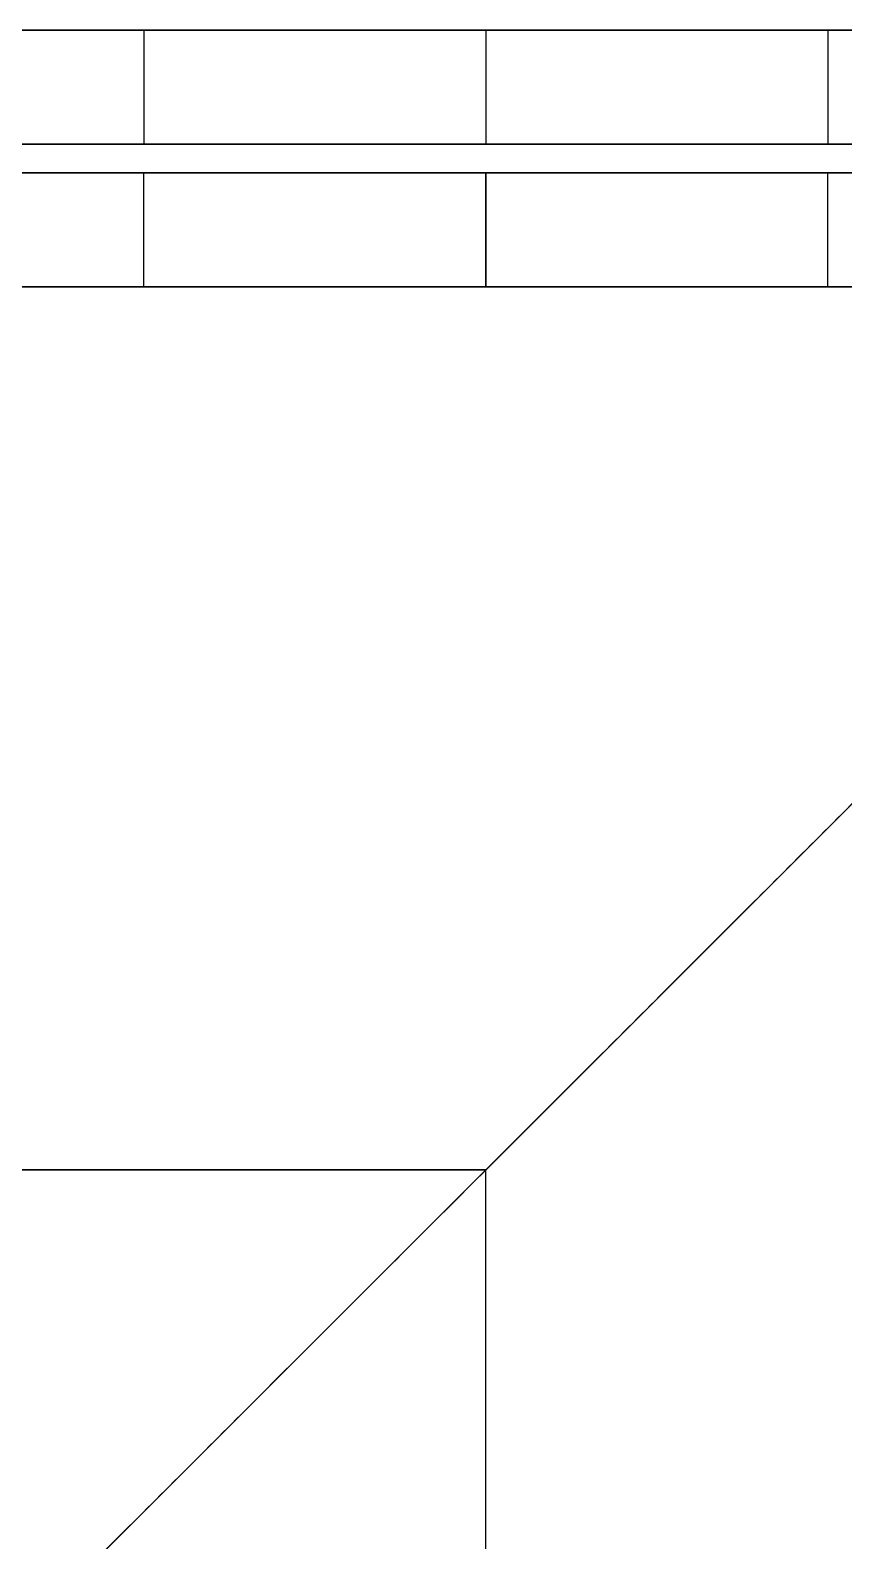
# Model space of a CAD drawing. Header units: millimetres. Extents: x -6529 to 809, y -8611 to 207.
# Drawn here: x -4668.1 to -4653.83, y -3798.4 to -3771.89 of the extents above; entities that cross this region are included whole.
import ezdxf

# ---------------------------------------------------------------- set-up
doc = ezdxf.new("R2010")
doc.units = ezdxf.units.MM
doc.header["$MEASUREMENT"] = 0
for name, color, linetype, true_color in [('gaten', 7, 'Continuous', 0x42ff2c), ('gaten$11mm', 7, 'Continuous', 0xff6a35), ('staal', 5, 'Continuous', 0x0000ff)]:
    doc.layers.add(name, color=color, linetype=linetype, true_color=true_color)

msp = doc.modelspace()

# ---------------------------------------------------------------- linework, layer by layer
at = {"layer": 'gaten', "extrusion": (-2.22045e-16, 1, 0)}
for centre in [(4660.11, 1145.5, -3771.894), (4660.11, 1220.5, -3771.894), (4660.11, 995.5, -3771.894), (4660.11, 1070.5, -3771.894), (4660.11, 845.5, -3771.894), (4660.11, 920.5, -3771.894), (4660.11, 695.5, -3771.894), (4660.11, 770.5, -3771.894)]:
    msp.add_circle(centre, 5, dxfattribs=at)
at = {"layer": 'gaten$11mm', "extrusion": (-2.22045e-16, 1, 0)}
for centre in [(4660.11, 545.5, -3771.894), (4660.11, 620.5, -3771.894), (4660.11, 395.5, -3771.894), (4660.11, 470.5, -3771.894), (4660.11, 245.5, -3771.894), (4660.11, 320.5, -3771.894), (4660.11, 170.5, -3771.894), (4660.11, 95.5, -3771.894)]:
    msp.add_circle(centre, 5.5, dxfattribs=at)
at = {"layer": 'staal'}
for p, q in [((-4640.11, -3771.894, 1276), (-4680.11, -3811.894, 1276)), ((-4640.11, -3771.894), (-4680.11, -3811.894)), ((-4640.11, -3771.894), (-4680.11, -3811.894)), ((-4680.11, -3811.894), (-4640.11, -3771.894, 40)), ((-4666.11, -3771.894, 695.5), (-4666.11, -3773.894, 695.5)), ((-4666.11, -3771.894, 770.5), (-4666.11, -3773.894, 770.5)), ((-4666.11, -3771.894, 920.5), (-4666.11, -3773.894, 920.5)), ((-4666.11, -3771.894, 845.5), (-4666.11, -3773.894, 845.5)), ((-4666.11, -3771.894, 1070.5), (-4666.11, -3773.894, 1070.5)), ((-4666.11, -3771.894, 995.5), (-4666.11, -3773.894, 995.5)), ((-4666.11, -3771.894, 1220.5), (-4666.11, -3773.894, 1220.5)), ((-4666.11, -3771.894, 1145.5), (-4666.11, -3773.894, 1145.5)), ((-4666.11, -3771.894, 545.5), (-4666.11, -3773.894, 545.5)), ((-4666.11, -3771.894, 620.5), (-4666.11, -3773.894, 620.5)), ((-4666.11, -3771.894, 395.5), (-4666.11, -3773.894, 395.5)), ((-4666.11, -3771.894, 470.5), (-4666.11, -3773.894, 470.5)), ((-4666.11, -3771.894, 245.5), (-4666.11, -3773.894, 245.5)), ((-4666.11, -3771.894, 320.5), (-4666.11, -3773.894, 320.5)), ((-4666.11, -3771.894, 170.5), (-4666.11, -3773.894, 170.5)), ((-4666.11, -3771.894, 95.5), (-4666.11, -3773.894, 95.5)), ((-4660.11, -3771.894, 40), (-4660.11, -3773.894, 40)), ((-4660.11, -3771.894, 1276), (-4660.11, -3773.894, 1276)), ((-4660.11, -3771.894, 701.5), (-4660.11, -3773.894, 701.5)), ((-4660.11, -3771.894, 689.5), (-4660.11, -3773.894, 689.5)), ((-4660.11, -3771.894, 776.5), (-4660.11, -3773.894, 776.5)), ((-4660.11, -3771.894, 764.5), (-4660.11, -3773.894, 764.5)), ((-4660.11, -3771.894, 926.5), (-4660.11, -3773.894, 926.5)), ((-4660.11, -3771.894, 914.5), (-4660.11, -3773.894, 914.5)), ((-4660.11, -3771.894, 851.5), (-4660.11, -3773.894, 851.5)), ((-4660.11, -3771.894, 839.5), (-4660.11, -3773.894, 839.5)), ((-4660.11, -3771.894, 1076.5), (-4660.11, -3773.894, 1076.5)), ((-4660.11, -3771.894, 1064.5), (-4660.11, -3773.894, 1064.5)), ((-4660.11, -3771.894, 1001.5), (-4660.11, -3773.894, 1001.5)), ((-4660.11, -3771.894, 989.5), (-4660.11, -3773.894, 989.5)), ((-4660.11, -3771.894, 1226.5), (-4660.11, -3773.894, 1226.5)), ((-4660.11, -3771.894, 1214.5), (-4660.11, -3773.894, 1214.5)), ((-4660.11, -3771.894, 1151.5), (-4660.11, -3773.894, 1151.5)), ((-4660.11, -3771.894, 1139.5), (-4660.11, -3773.894, 1139.5)), ((-4660.11, -3771.894, 551.5), (-4660.11, -3773.894, 551.5)), ((-4660.11, -3771.894, 539.5), (-4660.11, -3773.894, 539.5)), ((-4660.11, -3771.894, 626.5), (-4660.11, -3773.894, 626.5)), ((-4660.11, -3771.894, 614.5), (-4660.11, -3773.894, 614.5)), ((-4660.11, -3771.894, 401.5), (-4660.11, -3773.894, 401.5)), ((-4660.11, -3771.894, 389.5), (-4660.11, -3773.894, 389.5)), ((-4660.11, -3771.894, 476.5), (-4660.11, -3773.894, 476.5)), ((-4660.11, -3771.894, 464.5), (-4660.11, -3773.894, 464.5)), ((-4660.11, -3771.894, 251.5), (-4660.11, -3773.894, 251.5)), ((-4660.11, -3771.894, 239.5), (-4660.11, -3773.894, 239.5)), ((-4660.11, -3771.894, 326.5), (-4660.11, -3773.894, 326.5)), ((-4660.11, -3771.894, 314.5), (-4660.11, -3773.894, 314.5)), ((-4660.11, -3771.894, 176.5), (-4660.11, -3773.894, 176.5)), ((-4660.11, -3771.894, 164.5), (-4660.11, -3773.894, 164.5)), ((-4660.11, -3771.894, 101.5), (-4660.11, -3773.894, 101.5)), ((-4660.11, -3771.894, 89.5), (-4660.11, -3773.894, 89.5)), ((-4654.11, -3771.894, 695.5), (-4654.11, -3773.894, 695.5)), ((-4654.11, -3771.894, 770.5), (-4654.11, -3773.894, 770.5)), ((-4654.11, -3771.894, 920.5), (-4654.11, -3773.894, 920.5)), ((-4654.11, -3771.894, 845.5), (-4654.11, -3773.894, 845.5)), ((-4654.11, -3771.894, 1070.5), (-4654.11, -3773.894, 1070.5)), ((-4654.11, -3771.894, 995.5), (-4654.11, -3773.894, 995.5)), ((-4654.11, -3771.894, 1220.5), (-4654.11, -3773.894, 1220.5)), ((-4654.11, -3771.894, 1145.5), (-4654.11, -3773.894, 1145.5)), ((-4654.11, -3771.894, 545.5), (-4654.11, -3773.894, 545.5)), ((-4654.11, -3771.894, 620.5), (-4654.11, -3773.894, 620.5)), ((-4654.11, -3771.894, 395.5), (-4654.11, -3773.894, 395.5)), ((-4654.11, -3771.894, 470.5), (-4654.11, -3773.894, 470.5)), ((-4654.11, -3771.894, 245.5), (-4654.11, -3773.894, 245.5)), ((-4654.11, -3771.894, 320.5), (-4654.11, -3773.894, 320.5)), ((-4654.11, -3771.894, 170.5), (-4654.11, -3773.894, 170.5)), ((-4654.11, -3771.894, 95.5), (-4654.11, -3773.894, 95.5)), ((-4666.11, -3776.394, 1446.5), (-4666.11, -3774.394, 1446.5)), ((-4666.11, -3776.394, 1371.5), (-4666.11, -3774.394, 1371.5)), ((-4666.11, -3776.394, 1145.5), (-4666.11, -3774.394, 1145.5)), ((-4666.11, -3776.394, 1220.5), (-4666.11, -3774.394, 1220.5)), ((-4666.11, -3776.394, 95.5), (-4666.11, -3774.394, 95.5)), ((-4666.11, -3776.394, 170.5), (-4666.11, -3774.394, 170.5)), ((-4660.11, -3774.394, 1316), (-4660.11, -3776.394, 1316)), ((-4660.11, -3774.394, 1484), (-4660.11, -3776.394, 1484)), ((-4660.11, -3776.394, 1452.5), (-4660.11, -3774.394, 1452.5)), ((-4660.11, -3776.394, 1440.5), (-4660.11, -3774.394, 1440.5)), ((-4660.11, -3776.394, 1377.5), (-4660.11, -3774.394, 1377.5)), ((-4660.11, -3776.394, 1365.5), (-4660.11, -3774.394, 1365.5)), ((-4660.11, -3774.394, 1276), (-4660.11, -3776.394, 1276)), ((-4660.11, -3774.394, 1108), (-4660.11, -3776.394, 1108)), ((-4660.11, -3776.394, 1139.5), (-4660.11, -3774.394, 1139.5)), ((-4660.11, -3776.394, 1151.5), (-4660.11, -3774.394, 1151.5)), ((-4660.11, -3776.394, 1214.5), (-4660.11, -3774.394, 1214.5)), ((-4660.11, -3776.394, 1226.5), (-4660.11, -3774.394, 1226.5)), ((-4660.11, -3774.394, 40), (-4660.11, -3776.394, 40)), ((-4660.11, -3774.394, 208), (-4660.11, -3776.394, 208)), ((-4660.11, -3776.394, 101.5), (-4660.11, -3774.394, 101.5)), ((-4660.11, -3776.394, 89.5), (-4660.11, -3774.394, 89.5)), ((-4660.11, -3776.394, 176.5), (-4660.11, -3774.394, 176.5)), ((-4660.11, -3776.394, 164.5), (-4660.11, -3774.394, 164.5)), ((-4654.11, -3776.394, 1446.5), (-4654.11, -3774.394, 1446.5)), ((-4654.11, -3776.394, 1371.5), (-4654.11, -3774.394, 1371.5)), ((-4654.11, -3776.394, 1145.5), (-4654.11, -3774.394, 1145.5)), ((-4654.11, -3776.394, 1220.5), (-4654.11, -3774.394, 1220.5)), ((-4654.11, -3776.394, 95.5), (-4654.11, -3774.394, 95.5)), ((-4654.11, -3776.394, 170.5), (-4654.11, -3774.394, 170.5))]:
    msp.add_line(p, q, dxfattribs=at)
msp.add_lwpolyline([(-4640.11, -5087.894), (-5956.11, -5087.894), (-5956.11, -3771.894), (-4640.11, -3771.894)], close=True, dxfattribs=at)
for points in [[(-4640.11, -3771.894, 1276), (-5298.11, -3771.894, 1276), (-5956.11, -3771.894, 1276)], [(-4640.11, -3771.894, 1316), (-5298.11, -3771.894, 1316), (-5956.11, -3771.894, 1316)], [(-5956.11, -3771.894), (-5298.11, -3771.894), (-4640.11, -3771.894)], [(-5956.11, -3771.894, 40), (-5298.11, -3771.894, 40), (-4640.11, -3771.894, 40)], [(-4640.11, -3771.894, 1296), (-4684.86, -3771.894, 1296), (-4729.61, -3771.894, 1296)], [(-4729.61, -3771.894, 20), (-4684.86, -3771.894, 20), (-4640.11, -3771.894, 20)], [(-4640.11, -3771.894, 1316), (-4660.11, -3791.894, 1316), (-4680.11, -3811.894, 1316)], [(-4640.11, -3771.894, 1276), (-4660.11, -3791.894, 1276), (-4680.11, -3811.894, 1276)], [(-4680.11, -3811.894, 1316), (-4660.11, -3791.894, 1316), (-4640.11, -3771.894, 1316)], [(-4640.11, -3771.894, 40), (-4660.11, -3771.894, 40), (-4680.11, -3771.894, 40)], [(-4640.11, -3771.894, 1276), (-4660.11, -3771.894, 1276), (-4680.11, -3771.894, 1276)], [(-4640.11, -3771.894, 658), (-4660.11, -3771.894, 658), (-4680.11, -3771.894, 658)], [(-4640.11, -3771.894, 40), (-4660.11, -3791.894, 40), (-4680.11, -3811.894, 40)], [(-4640.11, -3771.894, 40), (-4660.11, -3791.894, 40), (-4680.11, -3811.894, 40)], [(-4660.11, -3771.894, 40), (-4660.11, -3771.894, 64.75), (-4660.11, -3771.894, 89.5)], [(-4660.11, -3771.894, 101.5), (-4660.11, -3771.894, 133), (-4660.11, -3771.894, 164.5)], [(-4660.11, -3771.894, 176.5), (-4660.11, -3771.894, 208), (-4660.11, -3771.894, 239.5)], [(-4660.11, -3771.894, 251.5), (-4660.11, -3771.894, 283), (-4660.11, -3771.894, 314.5)], [(-4660.11, -3771.894, 326.5), (-4660.11, -3771.894, 358), (-4660.11, -3771.894, 389.5)], [(-4660.11, -3771.894, 401.5), (-4660.11, -3771.894, 433), (-4660.11, -3771.894, 464.5)], [(-4660.11, -3771.894, 476.5), (-4660.11, -3771.894, 508), (-4660.11, -3771.894, 539.5)], [(-4660.11, -3771.894, 551.5), (-4660.11, -3771.894, 583), (-4660.11, -3771.894, 614.5)], [(-4660.11, -3771.894, 626.5), (-4660.11, -3771.894, 658), (-4660.11, -3771.894, 689.5)], [(-4660.11, -3771.894, 701.5), (-4660.11, -3771.894, 733), (-4660.11, -3771.894, 764.5)], [(-4660.11, -3771.894, 776.5), (-4660.11, -3771.894, 808), (-4660.11, -3771.894, 839.5)], [(-4660.11, -3771.894, 851.5), (-4660.11, -3771.894, 883), (-4660.11, -3771.894, 914.5)], [(-4660.11, -3771.894, 926.5), (-4660.11, -3771.894, 958), (-4660.11, -3771.894, 989.5)], [(-4660.11, -3771.894, 1001.5), (-4660.11, -3771.894, 1033), (-4660.11, -3771.894, 1064.5)], [(-4660.11, -3771.894, 1076.5), (-4660.11, -3771.894, 1108), (-4660.11, -3771.894, 1139.5)], [(-4660.11, -3771.894, 1151.5), (-4660.11, -3771.894, 1183), (-4660.11, -3771.894, 1214.5)], [(-4660.11, -3771.894, 1226.5), (-4660.11, -3771.894, 1251.25), (-4660.11, -3771.894, 1276)], [(-4642.11, -3773.894, 1314), (-5298.11, -3773.894, 1314), (-5954.11, -3773.894, 1314)], [(-4642.11, -3773.894, 1278), (-5298.11, -3773.894, 1278), (-5954.11, -3773.894, 1278)], [(-5954.11, -3773.894, 38), (-5298.11, -3773.894, 38), (-4642.11, -3773.894, 38)], [(-5954.11, -3773.894, 2), (-5298.11, -3773.894, 2), (-4642.11, -3773.894, 2)], [(-4642.11, -3773.894, 1296), (-4685.86, -3773.894, 1296), (-4729.61, -3773.894, 1296)], [(-4729.61, -3773.894, 20), (-4685.86, -3773.894, 20), (-4642.11, -3773.894, 20)], [(-4678.11, -3809.894, 1314), (-4660.11, -3791.894, 1314), (-4642.11, -3773.894, 1314)], [(-4642.11, -3773.894, 1278), (-4660.11, -3791.894, 1278), (-4678.11, -3809.894, 1278)], [(-4642.11, -3773.894, 1314), (-4660.11, -3791.894, 1314), (-4678.11, -3809.894, 1314)], [(-4678.11, -3809.894, 1278), (-4660.11, -3791.894, 1278), (-4642.11, -3773.894, 1278)], [(-4678.11, -3773.894, 40), (-4660.11, -3773.894, 40), (-4642.11, -3773.894, 40)], [(-4678.11, -3773.894, 1276), (-4660.11, -3773.894, 1276), (-4642.11, -3773.894, 1276)], [(-4678.11, -3773.894, 658), (-4660.11, -3773.894, 658), (-4642.11, -3773.894, 658)], [(-4678.11, -3809.894, 38), (-4660.11, -3791.894, 38), (-4642.11, -3773.894, 38)], [(-4642.11, -3773.894, 2), (-4660.11, -3791.894, 2), (-4678.11, -3809.894, 2)], [(-4678.11, -3809.894, 38), (-4660.11, -3791.894, 38), (-4642.11, -3773.894, 38)], [(-4642.11, -3773.894, 2), (-4660.11, -3791.894, 2), (-4678.11, -3809.894, 2)], [(-4660.11, -3773.894, 40), (-4660.11, -3773.894, 64.75), (-4660.11, -3773.894, 89.5)], [(-4660.11, -3773.894, 101.5), (-4660.11, -3773.894, 133), (-4660.11, -3773.894, 164.5)], [(-4660.11, -3773.894, 176.5), (-4660.11, -3773.894, 208), (-4660.11, -3773.894, 239.5)], [(-4660.11, -3773.894, 251.5), (-4660.11, -3773.894, 283), (-4660.11, -3773.894, 314.5)], [(-4660.11, -3773.894, 326.5), (-4660.11, -3773.894, 358), (-4660.11, -3773.894, 389.5)], [(-4660.11, -3773.894, 401.5), (-4660.11, -3773.894, 433), (-4660.11, -3773.894, 464.5)], [(-4660.11, -3773.894, 476.5), (-4660.11, -3773.894, 508), (-4660.11, -3773.894, 539.5)], [(-4660.11, -3773.894, 551.5), (-4660.11, -3773.894, 583), (-4660.11, -3773.894, 614.5)], [(-4660.11, -3773.894, 626.5), (-4660.11, -3773.894, 658), (-4660.11, -3773.894, 689.5)], [(-4660.11, -3773.894, 701.5), (-4660.11, -3773.894, 733), (-4660.11, -3773.894, 764.5)], [(-4660.11, -3773.894, 776.5), (-4660.11, -3773.894, 808), (-4660.11, -3773.894, 839.5)], [(-4660.11, -3773.894, 851.5), (-4660.11, -3773.894, 883), (-4660.11, -3773.894, 914.5)], [(-4660.11, -3773.894, 926.5), (-4660.11, -3773.894, 958), (-4660.11, -3773.894, 989.5)], [(-4660.11, -3773.894, 1001.5), (-4660.11, -3773.894, 1033), (-4660.11, -3773.894, 1064.5)], [(-4660.11, -3773.894, 1076.5), (-4660.11, -3773.894, 1108), (-4660.11, -3773.894, 1139.5)], [(-4660.11, -3773.894, 1151.5), (-4660.11, -3773.894, 1183), (-4660.11, -3773.894, 1214.5)], [(-4660.11, -3773.894, 1226.5), (-4660.11, -3773.894, 1251.25), (-4660.11, -3773.894, 1276)], [(-4677.61, -3774.394, 1316), (-4660.11, -3774.394, 1316), (-4642.61, -3774.394, 1316)], [(-4677.61, -3774.394, 1484), (-4660.11, -3774.394, 1484), (-4642.61, -3774.394, 1484)], [(-4677.61, -3774.394, 1400), (-4660.11, -3774.394, 1400), (-4642.61, -3774.394, 1400)], [(-4677.61, -3774.394, 1276), (-4660.11, -3774.394, 1276), (-4642.61, -3774.394, 1276)], [(-4677.61, -3774.394, 1108), (-4660.11, -3774.394, 1108), (-4642.61, -3774.394, 1108)], [(-4677.61, -3774.394, 1192), (-4660.11, -3774.394, 1192), (-4642.61, -3774.394, 1192)], [(-4642.61, -3774.394, 40), (-4660.11, -3774.394, 40), (-4677.61, -3774.394, 40)], [(-4642.61, -3774.394, 208), (-4660.11, -3774.394, 208), (-4677.61, -3774.394, 208)], [(-4642.61, -3774.394, 124), (-4660.11, -3774.394, 124), (-4677.61, -3774.394, 124)], [(-4660.11, -3774.394, 1316), (-4660.11, -3774.394, 1340.75), (-4660.11, -3774.394, 1365.5)], [(-4660.11, -3774.394, 1377.5), (-4660.11, -3774.394, 1409), (-4660.11, -3774.394, 1440.5)], [(-4660.11, -3774.394, 1452.5), (-4660.11, -3774.394, 1468.25), (-4660.11, -3774.394, 1484)], [(-4660.11, -3774.394, 1276), (-4660.11, -3774.394, 1251.25), (-4660.11, -3774.394, 1226.5)], [(-4660.11, -3774.394, 1214.5), (-4660.11, -3774.394, 1183), (-4660.11, -3774.394, 1151.5)], [(-4660.11, -3774.394, 1139.5), (-4660.11, -3774.394, 1123.75), (-4660.11, -3774.394, 1108)], [(-4660.11, -3774.394, 40), (-4660.11, -3774.394, 64.75), (-4660.11, -3774.394, 89.5)], [(-4660.11, -3774.394, 101.5), (-4660.11, -3774.394, 133), (-4660.11, -3774.394, 164.5)], [(-4660.11, -3774.394, 176.5), (-4660.11, -3774.394, 192.25), (-4660.11, -3774.394, 208)], [(-4644.61, -3776.394, 1316), (-4660.11, -3776.394, 1316), (-4675.61, -3776.394, 1316)], [(-4644.61, -3776.394, 1484), (-4660.11, -3776.394, 1484), (-4675.61, -3776.394, 1484)], [(-4644.61, -3776.394, 1400), (-4660.11, -3776.394, 1400), (-4675.61, -3776.394, 1400)], [(-4644.61, -3776.394, 1276), (-4660.11, -3776.394, 1276), (-4675.61, -3776.394, 1276)], [(-4644.61, -3776.394, 1108), (-4660.11, -3776.394, 1108), (-4675.61, -3776.394, 1108)], [(-4644.61, -3776.394, 1192), (-4660.11, -3776.394, 1192), (-4675.61, -3776.394, 1192)], [(-4675.61, -3776.394, 40), (-4660.11, -3776.394, 40), (-4644.61, -3776.394, 40)], [(-4675.61, -3776.394, 208), (-4660.11, -3776.394, 208), (-4644.61, -3776.394, 208)], [(-4675.61, -3776.394, 124), (-4660.11, -3776.394, 124), (-4644.61, -3776.394, 124)], [(-4660.11, -3776.394, 1316), (-4660.11, -3776.394, 1340.75), (-4660.11, -3776.394, 1365.5)], [(-4660.11, -3776.394, 1377.5), (-4660.11, -3776.394, 1409), (-4660.11, -3776.394, 1440.5)], [(-4660.11, -3776.394, 1452.5), (-4660.11, -3776.394, 1468.25), (-4660.11, -3776.394, 1484)], [(-4660.11, -3776.394, 1276), (-4660.11, -3776.394, 1251.25), (-4660.11, -3776.394, 1226.5)], [(-4660.11, -3776.394, 1214.5), (-4660.11, -3776.394, 1183), (-4660.11, -3776.394, 1151.5)], [(-4660.11, -3776.394, 1139.5), (-4660.11, -3776.394, 1123.75), (-4660.11, -3776.394, 1108)], [(-4660.11, -3776.394, 40), (-4660.11, -3776.394, 64.75), (-4660.11, -3776.394, 89.5)], [(-4660.11, -3776.394, 101.5), (-4660.11, -3776.394, 133), (-4660.11, -3776.394, 164.5)], [(-4660.11, -3776.394, 176.5), (-4660.11, -3776.394, 192.25), (-4660.11, -3776.394, 208)], [(-4660.11, -3791.894, 1316), (-4695.36, -3791.894, 1316), (-4730.61, -3791.894, 1316)], [(-4660.11, -3791.894, 1314), (-4695.36, -3791.894, 1314), (-4730.61, -3791.894, 1314)], [(-4660.11, -3791.894, 1278), (-4695.36, -3791.894, 1278), (-4730.61, -3791.894, 1278)], [(-4660.11, -3791.894, 1276), (-4695.36, -3791.894, 1276), (-4730.61, -3791.894, 1276)], [(-4730.61, -3791.894, 40), (-4695.36, -3791.894, 40), (-4660.11, -3791.894, 40)], [(-4730.61, -3791.894, 38), (-4695.36, -3791.894, 38), (-4660.11, -3791.894, 38)], [(-4730.61, -3791.894, 2), (-4695.36, -3791.894, 2), (-4660.11, -3791.894, 2)], [(-4730.61, -3791.894), (-4695.36, -3791.894), (-4660.11, -3791.894)], [(-4660.11, -3862.394, 1316), (-4660.11, -3827.144, 1316), (-4660.11, -3791.894, 1316)], [(-4660.11, -3862.394, 1314), (-4660.11, -3827.144, 1314), (-4660.11, -3791.894, 1314)], [(-4660.11, -3862.394, 1278), (-4660.11, -3827.144, 1278), (-4660.11, -3791.894, 1278)], [(-4660.11, -3862.394, 1276), (-4660.11, -3827.144, 1276), (-4660.11, -3791.894, 1276)], [(-4660.11, -3791.894, 1276), (-4660.11, -3791.894, 1277), (-4660.11, -3791.894, 1278)], [(-4660.11, -3791.894, 1314), (-4660.11, -3791.894, 1315), (-4660.11, -3791.894, 1316)], [(-4660.11, -3861.394, 40), (-4660.11, -3826.644, 40), (-4660.11, -3791.894, 40)], [(-4660.11, -3861.394, 38), (-4660.11, -3826.644, 38), (-4660.11, -3791.894, 38)], [(-4660.11, -3861.394, 2), (-4660.11, -3826.644, 2), (-4660.11, -3791.894, 2)], [(-4660.11, -3861.394), (-4660.11, -3826.644), (-4660.11, -3791.894)], [(-4659.957, -3791.741, 1316), (-4659.957, -3791.741, 1315), (-4659.957, -3791.741, 1314)], [(-4659.957, -3791.741, 1278), (-4659.957, -3791.741, 1277), (-4659.957, -3791.741, 1276)], [(-4659.957, -3791.741, 40), (-4659.957, -3791.741, 39), (-4659.957, -3791.741, 38)], [(-4659.957, -3791.741, 2), (-4659.957, -3791.741, 1), (-4659.957, -3791.741)], [(-4659.957, -3791.741, 40), (-4659.957, -3791.741, 39), (-4659.957, -3791.741, 38)], [(-4659.957, -3791.741, 2), (-4659.957, -3791.741, 1), (-4659.957, -3791.741)]]:
    msp.add_open_spline(points, degree=2, dxfattribs=at)
for points, weights, knots in [([(-4654.11, -3771.894, 695.5), (-4654.11, -3771.894, 701.5), (-4660.11, -3771.894, 701.5), (-4666.11, -3771.894, 701.5), (-4666.11, -3771.894, 695.5), (-4666.11, -3771.894, 689.5), (-4660.11, -3771.894, 689.5), (-4654.11, -3771.894, 689.5), (-4654.11, -3771.894, 695.5)], [1, 0.707106781187, 1, 0.707106781187, 1, 0.707106781187, 1, 0.707106781187, 1], [0, 0, 0, 7.853982, 7.853982, 15.707963, 15.707963, 23.561945, 23.561945, 31.415927, 31.415927, 31.415927]), ([(-4654.11, -3771.894, 770.5), (-4654.11, -3771.894, 776.5), (-4660.11, -3771.894, 776.5), (-4666.11, -3771.894, 776.5), (-4666.11, -3771.894, 770.5), (-4666.11, -3771.894, 764.5), (-4660.11, -3771.894, 764.5), (-4654.11, -3771.894, 764.5), (-4654.11, -3771.894, 770.5)], [1, 0.707106781187, 1, 0.707106781187, 1, 0.707106781187, 1, 0.707106781187, 1], [0, 0, 0, 7.853982, 7.853982, 15.707963, 15.707963, 23.561945, 23.561945, 31.415927, 31.415927, 31.415927]), ([(-4654.11, -3771.894, 920.5), (-4654.11, -3771.894, 926.5), (-4660.11, -3771.894, 926.5), (-4666.11, -3771.894, 926.5), (-4666.11, -3771.894, 920.5), (-4666.11, -3771.894, 914.5), (-4660.11, -3771.894, 914.5), (-4654.11, -3771.894, 914.5), (-4654.11, -3771.894, 920.5)], [0.999999860338, 0.707106851018, 1, 0.707106781187, 1, 0.707106781187, 1, 0.707106781187, 1], [0, 0, 0, 7.85398, 7.85398, 15.707962, 15.707962, 23.561944, 23.561944, 31.415927, 31.415927, 31.415927]), ([(-4654.11, -3771.894, 845.5), (-4654.11, -3771.894, 851.5), (-4660.11, -3771.894, 851.5), (-4666.11, -3771.894, 851.5), (-4666.11, -3771.894, 845.5), (-4666.11, -3771.894, 839.5), (-4660.11, -3771.894, 839.5), (-4654.11, -3771.894, 839.5), (-4654.11, -3771.894, 845.5)], [0.999999860338, 0.707106851018, 1, 0.707106781187, 1, 0.707106781187, 1, 0.707106781187, 1], [0, 0, 0, 7.85398, 7.85398, 15.707962, 15.707962, 23.561944, 23.561944, 31.415927, 31.415927, 31.415927]), ([(-4654.11, -3771.894, 1070.5), (-4654.11, -3771.894, 1076.5), (-4660.11, -3771.894, 1076.5), (-4666.11, -3771.894, 1076.5), (-4666.11, -3771.894, 1070.5), (-4666.11, -3771.894, 1064.5), (-4660.11, -3771.894, 1064.5), (-4654.11, -3771.894, 1064.5), (-4654.11, -3771.894, 1070.5)], [1, 0.707106781187, 1, 0.707106781187, 1, 0.707106781187, 1, 0.707106781187, 1], [0, 0, 0, 7.853982, 7.853982, 15.707963, 15.707963, 23.561945, 23.561945, 31.415927, 31.415927, 31.415927]), ([(-4654.11, -3771.894, 995.5), (-4654.11, -3771.894, 1001.5), (-4660.11, -3771.894, 1001.5), (-4666.11, -3771.894, 1001.5), (-4666.11, -3771.894, 995.5), (-4666.11, -3771.894, 989.5), (-4660.11, -3771.894, 989.5), (-4654.11, -3771.894, 989.5), (-4654.11, -3771.894, 995.5)], [0.999999860338, 0.707106851018, 1, 0.707106781187, 1, 0.707106781187, 1, 0.707106781187, 1], [0, 0, 0, 7.85398, 7.85398, 15.707962, 15.707962, 23.561944, 23.561944, 31.415927, 31.415927, 31.415927]), ([(-4654.11, -3771.894, 1220.5), (-4654.11, -3771.894, 1226.5), (-4660.11, -3771.894, 1226.5), (-4666.11, -3771.894, 1226.5), (-4666.11, -3771.894, 1220.5), (-4666.11, -3771.894, 1214.5), (-4660.11, -3771.894, 1214.5), (-4654.11, -3771.894, 1214.5), (-4654.11, -3771.894, 1220.5)], [1, 0.707106781187, 1, 0.707106781187, 1, 0.707106781187, 1, 0.707106781187, 1], [0, 0, 0, 7.853982, 7.853982, 15.707963, 15.707963, 23.561945, 23.561945, 31.415927, 31.415927, 31.415927]), ([(-4654.11, -3771.894, 1145.5), (-4654.11, -3771.894, 1151.5), (-4660.11, -3771.894, 1151.5), (-4666.11, -3771.894, 1151.5), (-4666.11, -3771.894, 1145.5), (-4666.11, -3771.894, 1139.5), (-4660.11, -3771.894, 1139.5), (-4654.11, -3771.894, 1139.5), (-4654.11, -3771.894, 1145.5)], [1, 0.707106781187, 1, 0.707106781187, 1, 0.707106781187, 1, 0.707106781187, 1], [0, 0, 0, 7.853982, 7.853982, 15.707963, 15.707963, 23.561945, 23.561945, 31.415927, 31.415927, 31.415927]), ([(-4654.11, -3771.894, 545.5), (-4654.11, -3771.894, 551.5), (-4660.11, -3771.894, 551.5), (-4666.11, -3771.894, 551.5), (-4666.11, -3771.894, 545.5), (-4666.11, -3771.894, 539.5), (-4660.11, -3771.894, 539.5), (-4654.11, -3771.894, 539.5), (-4654.11, -3771.894, 545.5)], [1, 0.707106781187, 1, 0.707106781187, 1, 0.707106781187, 1, 0.707106781187, 1], [0, 0, 0, 7.853982, 7.853982, 15.707963, 15.707963, 23.561945, 23.561945, 31.415927, 31.415927, 31.415927]), ([(-4654.11, -3771.894, 620.5), (-4654.11, -3771.894, 626.5), (-4660.11, -3771.894, 626.5), (-4666.11, -3771.894, 626.5), (-4666.11, -3771.894, 620.5), (-4666.11, -3771.894, 614.5), (-4660.11, -3771.894, 614.5), (-4654.11, -3771.894, 614.5), (-4654.11, -3771.894, 620.5)], [1, 0.707106781187, 1, 0.707106781187, 1, 0.707106781187, 1, 0.707106781187, 1], [0, 0, 0, 7.853982, 7.853982, 15.707963, 15.707963, 23.561945, 23.561945, 31.415927, 31.415927, 31.415927]), ([(-4654.11, -3771.894, 395.5), (-4654.11, -3771.894, 401.5), (-4660.11, -3771.894, 401.5), (-4666.11, -3771.894, 401.5), (-4666.11, -3771.894, 395.5), (-4666.11, -3771.894, 389.5), (-4660.11, -3771.894, 389.5), (-4654.11, -3771.894, 389.5), (-4654.11, -3771.894, 395.5)], [0.999999860338, 0.707106851018, 1, 0.707106781187, 1, 0.707106781187, 1, 0.707106781187, 1], [0, 0, 0, 7.85398, 7.85398, 15.707962, 15.707962, 23.561944, 23.561944, 31.415927, 31.415927, 31.415927]), ([(-4654.11, -3771.894, 470.5), (-4654.11, -3771.894, 476.5), (-4660.11, -3771.894, 476.5), (-4666.11, -3771.894, 476.5), (-4666.11, -3771.894, 470.5), (-4666.11, -3771.894, 464.5), (-4660.11, -3771.894, 464.5), (-4654.11, -3771.894, 464.5), (-4654.11, -3771.894, 470.5)], [1, 0.707106781187, 1, 0.707106781187, 1, 0.707106781187, 1, 0.707106781187, 1], [0, 0, 0, 7.853982, 7.853982, 15.707963, 15.707963, 23.561945, 23.561945, 31.415927, 31.415927, 31.415927]), ([(-4654.11, -3771.894, 245.5), (-4654.11, -3771.894, 251.5), (-4660.11, -3771.894, 251.5), (-4666.11, -3771.894, 251.5), (-4666.11, -3771.894, 245.5), (-4666.11, -3771.894, 239.5), (-4660.11, -3771.894, 239.5), (-4654.11, -3771.894, 239.5), (-4654.11, -3771.894, 245.5)], [1, 0.707106781187, 1, 0.707106781187, 1, 0.707106781187, 1, 0.707106781187, 1], [0, 0, 0, 7.853982, 7.853982, 15.707963, 15.707963, 23.561945, 23.561945, 31.415927, 31.415927, 31.415927]), ([(-4654.11, -3771.894, 320.5), (-4654.11, -3771.894, 326.5), (-4660.11, -3771.894, 326.5), (-4666.11, -3771.894, 326.5), (-4666.11, -3771.894, 320.5), (-4666.11, -3771.894, 314.5), (-4660.11, -3771.894, 314.5), (-4654.11, -3771.894, 314.5), (-4654.11, -3771.894, 320.5)], [1, 0.707106781187, 1, 0.707106781187, 1, 0.707106781187, 1, 0.707106781187, 1], [0, 0, 0, 7.853982, 7.853982, 15.707963, 15.707963, 23.561945, 23.561945, 31.415927, 31.415927, 31.415927]), ([(-4654.11, -3771.894, 170.5), (-4654.11, -3771.894, 176.5), (-4660.11, -3771.894, 176.5), (-4666.11, -3771.894, 176.5), (-4666.11, -3771.894, 170.5), (-4666.11, -3771.894, 164.5), (-4660.11, -3771.894, 164.5), (-4654.11, -3771.894, 164.5), (-4654.11, -3771.894, 170.5)], [1, 0.707106781187, 1, 0.707106781187, 1, 0.707106781187, 1, 0.707106781187, 1], [0, 0, 0, 7.853982, 7.853982, 15.707963, 15.707963, 23.561945, 23.561945, 31.415927, 31.415927, 31.415927]), ([(-4654.11, -3771.894, 95.5), (-4654.11, -3771.894, 101.5), (-4660.11, -3771.894, 101.5), (-4666.11, -3771.894, 101.5), (-4666.11, -3771.894, 95.5), (-4666.11, -3771.894, 89.5), (-4660.11, -3771.894, 89.5), (-4654.11, -3771.894, 89.5), (-4654.11, -3771.894, 95.5)], [1, 0.707106781187, 1, 0.707106781187, 1, 0.707106781187, 1, 0.707106781187, 1], [0, 0, 0, 7.853982, 7.853982, 15.707963, 15.707963, 23.561945, 23.561945, 31.415927, 31.415927, 31.415927]), ([(-4654.11, -3771.894, 695.5), (-4654.11, -3771.894, 701.5), (-4660.11, -3771.894, 701.5), (-4666.11, -3771.894, 701.5), (-4666.11, -3771.894, 695.5), (-4666.11, -3771.894, 689.5), (-4660.11, -3771.894, 689.5), (-4654.11, -3771.894, 689.5), (-4654.11, -3771.894, 695.5)], [1, 0.707106781187, 1, 0.707106781187, 1, 0.707106781187, 1, 0.707106781187, 1], [0, 0, 0, 7.853982, 7.853982, 15.707963, 15.707963, 23.561945, 23.561945, 31.415927, 31.415927, 31.415927]), ([(-4654.11, -3771.894, 770.5), (-4654.11, -3771.894, 776.5), (-4660.11, -3771.894, 776.5), (-4666.11, -3771.894, 776.5), (-4666.11, -3771.894, 770.5), (-4666.11, -3771.894, 764.5), (-4660.11, -3771.894, 764.5), (-4654.11, -3771.894, 764.5), (-4654.11, -3771.894, 770.5)], [1, 0.707106781187, 1, 0.707106781187, 1, 0.707106781187, 1, 0.707106781187, 1], [0, 0, 0, 7.853982, 7.853982, 15.707963, 15.707963, 23.561945, 23.561945, 31.415927, 31.415927, 31.415927]), ([(-4654.11, -3771.894, 920.5), (-4654.11, -3771.894, 926.5), (-4660.11, -3771.894, 926.5), (-4666.11, -3771.894, 926.5), (-4666.11, -3771.894, 920.5), (-4666.11, -3771.894, 914.5), (-4660.11, -3771.894, 914.5), (-4654.11, -3771.894, 914.5), (-4654.11, -3771.894, 920.5)], [1, 0.707106781187, 1, 0.707106781187, 1, 0.707106781187, 1, 0.707106781187, 1], [0, 0, 0, 7.853982, 7.853982, 15.707963, 15.707963, 23.561945, 23.561945, 31.415927, 31.415927, 31.415927]), ([(-4654.11, -3771.894, 845.5), (-4654.11, -3771.894, 851.5), (-4660.11, -3771.894, 851.5), (-4666.11, -3771.894, 851.5), (-4666.11, -3771.894, 845.5), (-4666.11, -3771.894, 839.5), (-4660.11, -3771.894, 839.5), (-4654.11, -3771.894, 839.5), (-4654.11, -3771.894, 845.5)], [1, 0.707106781187, 1, 0.707106781187, 1, 0.707106781187, 1, 0.707106781187, 1], [0, 0, 0, 7.853982, 7.853982, 15.707963, 15.707963, 23.561945, 23.561945, 31.415927, 31.415927, 31.415927]), ([(-4654.11, -3771.894, 1070.5), (-4654.11, -3771.894, 1076.5), (-4660.11, -3771.894, 1076.5), (-4666.11, -3771.894, 1076.5), (-4666.11, -3771.894, 1070.5), (-4666.11, -3771.894, 1064.5), (-4660.11, -3771.894, 1064.5), (-4654.11, -3771.894, 1064.5), (-4654.11, -3771.894, 1070.5)], [1, 0.707106781187, 1, 0.707106781187, 1, 0.707106781187, 1, 0.707106781187, 1], [0, 0, 0, 7.853982, 7.853982, 15.707963, 15.707963, 23.561945, 23.561945, 31.415927, 31.415927, 31.415927]), ([(-4654.11, -3771.894, 995.5), (-4654.11, -3771.894, 1001.5), (-4660.11, -3771.894, 1001.5), (-4666.11, -3771.894, 1001.5), (-4666.11, -3771.894, 995.5), (-4666.11, -3771.894, 989.5), (-4660.11, -3771.894, 989.5), (-4654.11, -3771.894, 989.5), (-4654.11, -3771.894, 995.5)], [1, 0.707106781187, 1, 0.707106781187, 1, 0.707106781187, 1, 0.707106781187, 1], [0, 0, 0, 7.853982, 7.853982, 15.707963, 15.707963, 23.561945, 23.561945, 31.415927, 31.415927, 31.415927]), ([(-4654.11, -3771.894, 1220.5), (-4654.11, -3771.894, 1226.5), (-4660.11, -3771.894, 1226.5), (-4666.11, -3771.894, 1226.5), (-4666.11, -3771.894, 1220.5), (-4666.11, -3771.894, 1214.5), (-4660.11, -3771.894, 1214.5), (-4654.11, -3771.894, 1214.5), (-4654.11, -3771.894, 1220.5)], [1, 0.707106781187, 1, 0.707106781187, 1, 0.707106781187, 1, 0.707106781187, 1], [0, 0, 0, 7.853982, 7.853982, 15.707963, 15.707963, 23.561945, 23.561945, 31.415927, 31.415927, 31.415927]), ([(-4654.11, -3771.894, 1145.5), (-4654.11, -3771.894, 1151.5), (-4660.11, -3771.894, 1151.5), (-4666.11, -3771.894, 1151.5), (-4666.11, -3771.894, 1145.5), (-4666.11, -3771.894, 1139.5), (-4660.11, -3771.894, 1139.5), (-4654.11, -3771.894, 1139.5), (-4654.11, -3771.894, 1145.5)], [1, 0.707106781187, 1, 0.707106781187, 1, 0.707106781187, 1, 0.707106781187, 1], [0, 0, 0, 7.853982, 7.853982, 15.707963, 15.707963, 23.561945, 23.561945, 31.415927, 31.415927, 31.415927]), ([(-4666.11, -3771.894, 545.5), (-4666.11, -3771.894, 539.5), (-4660.11, -3771.894, 539.5), (-4654.11, -3771.894, 539.5), (-4654.11, -3771.894, 545.5)], [1, 0.707106781187, 1, 0.707106781187, 1], [15.707963, 15.707963, 15.707963, 23.561945, 23.561945, 31.415927, 31.415927, 31.415927]), ([(-4666.11, -3771.894, 620.5), (-4666.11, -3771.894, 614.5), (-4660.11, -3771.894, 614.5), (-4654.11, -3771.894, 614.5), (-4654.11, -3771.894, 620.5)], [1, 0.707106781187, 1, 0.707106781187, 1], [15.707963, 15.707963, 15.707963, 23.561945, 23.561945, 31.415927, 31.415927, 31.415927]), ([(-4666.11, -3771.894, 395.5), (-4666.11, -3771.894, 389.5), (-4660.11, -3771.894, 389.5), (-4654.11, -3771.894, 389.5), (-4654.11, -3771.894, 395.5)], [1, 0.707106781187, 1, 0.707106781187, 1], [15.707963, 15.707963, 15.707963, 23.561945, 23.561945, 31.415927, 31.415927, 31.415927]), ([(-4666.11, -3771.894, 470.5), (-4666.11, -3771.894, 464.5), (-4660.11, -3771.894, 464.5), (-4654.11, -3771.894, 464.5), (-4654.11, -3771.894, 470.5)], [1, 0.707106781187, 1, 0.707106781187, 1], [15.707963, 15.707963, 15.707963, 23.561945, 23.561945, 31.415927, 31.415927, 31.415927]), ([(-4666.11, -3771.894, 245.5), (-4666.11, -3771.894, 239.5), (-4660.11, -3771.894, 239.5), (-4654.11, -3771.894, 239.5), (-4654.11, -3771.894, 245.5)], [1, 0.707106781187, 1, 0.707106781187, 1], [15.707963, 15.707963, 15.707963, 23.561945, 23.561945, 31.415927, 31.415927, 31.415927]), ([(-4666.11, -3771.894, 320.5), (-4666.11, -3771.894, 314.5), (-4660.11, -3771.894, 314.5), (-4654.11, -3771.894, 314.5), (-4654.11, -3771.894, 320.5)], [1, 0.707106781187, 1, 0.707106781187, 1], [15.707963, 15.707963, 15.707963, 23.561945, 23.561945, 31.415927, 31.415927, 31.415927]), ([(-4666.11, -3771.894, 170.5), (-4666.11, -3771.894, 164.5), (-4660.11, -3771.894, 164.5), (-4654.11, -3771.894, 164.5), (-4654.11, -3771.894, 170.5)], [1, 0.707106781187, 1, 0.707106781187, 1], [15.707963, 15.707963, 15.707963, 23.561945, 23.561945, 31.415927, 31.415927, 31.415927]), ([(-4666.11, -3771.894, 95.5), (-4666.11, -3771.894, 89.5), (-4660.11, -3771.894, 89.5), (-4654.11, -3771.894, 89.5), (-4654.11, -3771.894, 95.5)], [1, 0.707106781187, 1, 0.707106781187, 1], [15.707963, 15.707963, 15.707963, 23.561945, 23.561945, 31.415927, 31.415927, 31.415927]), ([(-4654.11, -3773.894, 695.5), (-4654.11, -3773.894, 689.5), (-4660.11, -3773.894, 689.5), (-4666.11, -3773.894, 689.5), (-4666.11, -3773.894, 695.5), (-4666.11, -3773.894, 701.5), (-4660.11, -3773.894, 701.5), (-4654.11, -3773.894, 701.5), (-4654.11, -3773.894, 695.5)], [1, 0.707106781187, 1, 0.707106781187, 1, 0.707106781187, 1, 0.707106781187, 1], [-31.415927, -31.415927, -31.415927, -23.561945, -23.561945, -15.707963, -15.707963, -7.853982, -7.853982, 0, 0, 0]), ([(-4654.11, -3773.894, 770.5), (-4654.11, -3773.894, 764.5), (-4660.11, -3773.894, 764.5), (-4666.11, -3773.894, 764.5), (-4666.11, -3773.894, 770.5), (-4666.11, -3773.894, 776.5), (-4660.11, -3773.894, 776.5), (-4654.11, -3773.894, 776.5), (-4654.11, -3773.894, 770.5)], [1, 0.707106781187, 1, 0.707106781187, 1, 0.707106781187, 1, 0.707106781187, 1], [-31.415927, -31.415927, -31.415927, -23.561945, -23.561945, -15.707963, -15.707963, -7.853982, -7.853982, 0, 0, 0]), ([(-4654.11, -3773.894, 920.5), (-4654.11, -3773.894, 914.5), (-4660.11, -3773.894, 914.5), (-4666.11, -3773.894, 914.5), (-4666.11, -3773.894, 920.5), (-4666.11, -3773.894, 926.5), (-4660.11, -3773.894, 926.5), (-4654.11, -3773.894, 926.5), (-4654.11, -3773.894, 920.5)], [1, 0.707106781187, 1, 0.707106781187, 1, 0.707106781187, 1, 0.707106781187, 1], [-31.415927, -31.415927, -31.415927, -23.561945, -23.561945, -15.707963, -15.707963, -7.853982, -7.853982, 0, 0, 0]), ([(-4654.11, -3773.894, 845.5), (-4654.11, -3773.894, 839.5), (-4660.11, -3773.894, 839.5), (-4666.11, -3773.894, 839.5), (-4666.11, -3773.894, 845.5), (-4666.11, -3773.894, 851.5), (-4660.11, -3773.894, 851.5), (-4654.11, -3773.894, 851.5), (-4654.11, -3773.894, 845.5)], [1, 0.707106781187, 1, 0.707106781187, 1, 0.707106781187, 1, 0.707106781187, 1], [-31.415927, -31.415927, -31.415927, -23.561945, -23.561945, -15.707963, -15.707963, -7.853982, -7.853982, 0, 0, 0]), ([(-4654.11, -3773.894, 1070.5), (-4654.11, -3773.894, 1064.5), (-4660.11, -3773.894, 1064.5), (-4666.11, -3773.894, 1064.5), (-4666.11, -3773.894, 1070.5), (-4666.11, -3773.894, 1076.5), (-4660.11, -3773.894, 1076.5), (-4654.11, -3773.894, 1076.5), (-4654.11, -3773.894, 1070.5)], [0.999999860338, 0.707106851018, 1, 0.707106781187, 1, 0.707106781187, 1, 0.707106851018, 0.999999860338], [-31.415927, -31.415927, -31.415927, -23.561946, -23.561946, -15.707963, -15.707963, -7.853981, -7.853981, 0, 0, 0]), ([(-4654.11, -3773.894, 995.5), (-4654.11, -3773.894, 989.5), (-4660.11, -3773.894, 989.5), (-4666.11, -3773.894, 989.5), (-4666.11, -3773.894, 995.5), (-4666.11, -3773.894, 1001.5), (-4660.11, -3773.894, 1001.5), (-4654.11, -3773.894, 1001.5), (-4654.11, -3773.894, 995.5)], [0.999999860338, 0.707106851018, 1, 0.707106781187, 1, 0.707106781187, 1, 0.707106851018, 0.999999860338], [-31.415927, -31.415927, -31.415927, -23.561946, -23.561946, -15.707963, -15.707963, -7.853981, -7.853981, 0, 0, 0]), ([(-4654.11, -3773.894, 1220.5), (-4654.11, -3773.894, 1214.5), (-4660.11, -3773.894, 1214.5), (-4666.11, -3773.894, 1214.5), (-4666.11, -3773.894, 1220.5), (-4666.11, -3773.894, 1226.5), (-4660.11, -3773.894, 1226.5), (-4654.11, -3773.894, 1226.5), (-4654.11, -3773.894, 1220.5)], [1, 0.707106781187, 1, 0.707106781187, 1, 0.707106781187, 1, 0.707106781187, 1], [-31.415927, -31.415927, -31.415927, -23.561945, -23.561945, -15.707963, -15.707963, -7.853982, -7.853982, 0, 0, 0]), ([(-4654.11, -3773.894, 1145.5), (-4654.11, -3773.894, 1139.5), (-4660.11, -3773.894, 1139.5), (-4666.11, -3773.894, 1139.5), (-4666.11, -3773.894, 1145.5), (-4666.11, -3773.894, 1151.5), (-4660.11, -3773.894, 1151.5), (-4654.11, -3773.894, 1151.5), (-4654.11, -3773.894, 1145.5)], [1, 0.707106781187, 1, 0.707106781187, 1, 0.707106781187, 1, 0.707106781187, 1], [-31.415927, -31.415927, -31.415927, -23.561945, -23.561945, -15.707963, -15.707963, -7.853982, -7.853982, 0, 0, 0]), ([(-4654.11, -3773.894, 545.5), (-4654.11, -3773.894, 539.5), (-4660.11, -3773.894, 539.5), (-4666.11, -3773.894, 539.5), (-4666.11, -3773.894, 545.5), (-4666.11, -3773.894, 551.5), (-4660.11, -3773.894, 551.5), (-4654.11, -3773.894, 551.5), (-4654.11, -3773.894, 545.5)], [1, 0.707106781187, 1, 0.707106781187, 1, 0.707106781187, 1, 0.707106781187, 1], [-31.415927, -31.415927, -31.415927, -23.561945, -23.561945, -15.707963, -15.707963, -7.853982, -7.853982, 0, 0, 0]), ([(-4654.11, -3773.894, 620.5), (-4654.11, -3773.894, 614.5), (-4660.11, -3773.894, 614.5), (-4666.11, -3773.894, 614.5), (-4666.11, -3773.894, 620.5), (-4666.11, -3773.894, 626.5), (-4660.11, -3773.894, 626.5), (-4654.11, -3773.894, 626.5), (-4654.11, -3773.894, 620.5)], [1, 0.707106781187, 1, 0.707106781187, 1, 0.707106781187, 1, 0.707106781187, 1], [-31.415927, -31.415927, -31.415927, -23.561945, -23.561945, -15.707963, -15.707963, -7.853982, -7.853982, 0, 0, 0]), ([(-4654.11, -3773.894, 395.5), (-4654.11, -3773.894, 389.5), (-4660.11, -3773.894, 389.5), (-4666.11, -3773.894, 389.5), (-4666.11, -3773.894, 395.5), (-4666.11, -3773.894, 401.5), (-4660.11, -3773.894, 401.5), (-4654.11, -3773.894, 401.5), (-4654.11, -3773.894, 395.5)], [1, 0.707106781187, 1, 0.707106781187, 1, 0.707106781187, 1, 0.707106781187, 1], [-31.415927, -31.415927, -31.415927, -23.561945, -23.561945, -15.707963, -15.707963, -7.853982, -7.853982, 0, 0, 0]), ([(-4654.11, -3773.894, 470.5), (-4654.11, -3773.894, 464.5), (-4660.11, -3773.894, 464.5), (-4666.11, -3773.894, 464.5), (-4666.11, -3773.894, 470.5), (-4666.11, -3773.894, 476.5), (-4660.11, -3773.894, 476.5), (-4654.11, -3773.894, 476.5), (-4654.11, -3773.894, 470.5)], [1, 0.707106781187, 1, 0.707106781187, 1, 0.707106781187, 1, 0.707106781187, 1], [-31.415927, -31.415927, -31.415927, -23.561945, -23.561945, -15.707963, -15.707963, -7.853982, -7.853982, 0, 0, 0]), ([(-4654.11, -3773.894, 245.5), (-4654.11, -3773.894, 239.5), (-4660.11, -3773.894, 239.5), (-4666.11, -3773.894, 239.5), (-4666.11, -3773.894, 245.5), (-4666.11, -3773.894, 251.5), (-4660.11, -3773.894, 251.5), (-4654.11, -3773.894, 251.5), (-4654.11, -3773.894, 245.5)], [1, 0.707106781187, 1, 0.707106781187, 1, 0.707106781187, 1, 0.707106781187, 1], [-31.415927, -31.415927, -31.415927, -23.561945, -23.561945, -15.707963, -15.707963, -7.853982, -7.853982, 0, 0, 0]), ([(-4654.11, -3773.894, 320.5), (-4654.11, -3773.894, 314.5), (-4660.11, -3773.894, 314.5), (-4666.11, -3773.894, 314.5), (-4666.11, -3773.894, 320.5), (-4666.11, -3773.894, 326.5), (-4660.11, -3773.894, 326.5), (-4654.11, -3773.894, 326.5), (-4654.11, -3773.894, 320.5)], [1, 0.707106781187, 1, 0.707106781187, 1, 0.707106781187, 1, 0.707106781187, 1], [-31.415927, -31.415927, -31.415927, -23.561945, -23.561945, -15.707963, -15.707963, -7.853982, -7.853982, 0, 0, 0]), ([(-4654.11, -3773.894, 170.5), (-4654.11, -3773.894, 164.5), (-4660.11, -3773.894, 164.5), (-4666.11, -3773.894, 164.5), (-4666.11, -3773.894, 170.5), (-4666.11, -3773.894, 176.5), (-4660.11, -3773.894, 176.5), (-4654.11, -3773.894, 176.5), (-4654.11, -3773.894, 170.5)], [1, 0.707106781187, 1, 0.707106781187, 1, 0.707106781187, 1, 0.707106781187, 1], [-31.415927, -31.415927, -31.415927, -23.561945, -23.561945, -15.707963, -15.707963, -7.853982, -7.853982, 0, 0, 0]), ([(-4654.11, -3773.894, 95.5), (-4654.11, -3773.894, 89.5), (-4660.11, -3773.894, 89.5), (-4666.11, -3773.894, 89.5), (-4666.11, -3773.894, 95.5), (-4666.11, -3773.894, 101.5), (-4660.11, -3773.894, 101.5), (-4654.11, -3773.894, 101.5), (-4654.11, -3773.894, 95.5)], [1, 0.707106781187, 1, 0.707106781187, 1, 0.707106781187, 1, 0.707106781187, 1], [-31.415927, -31.415927, -31.415927, -23.561945, -23.561945, -15.707963, -15.707963, -7.853982, -7.853982, 0, 0, 0]), ([(-4654.11, -3774.394, 1446.5), (-4654.11, -3774.394, 1440.5), (-4660.11, -3774.394, 1440.5), (-4666.11, -3774.394, 1440.5), (-4666.11, -3774.394, 1446.5), (-4666.11, -3774.394, 1452.5), (-4660.11, -3774.394, 1452.5), (-4654.11, -3774.394, 1452.5), (-4654.11, -3774.394, 1446.5)], [1, 0.707106781187, 1, 0.707106781187, 1, 0.707106781187, 1, 0.707106781187, 1], [-31.415927, -31.415927, -31.415927, -23.561945, -23.561945, -15.707963, -15.707963, -7.853982, -7.853982, 0, 0, 0]), ([(-4654.11, -3774.394, 1371.5), (-4654.11, -3774.394, 1365.5), (-4660.11, -3774.394, 1365.5), (-4666.11, -3774.394, 1365.5), (-4666.11, -3774.394, 1371.5), (-4666.11, -3774.394, 1377.5), (-4660.11, -3774.394, 1377.5), (-4654.11, -3774.394, 1377.5), (-4654.11, -3774.394, 1371.5)], [1, 0.707106781187, 1, 0.707106781187, 1, 0.707106781187, 1, 0.707106781187, 1], [-31.415927, -31.415927, -31.415927, -23.561945, -23.561945, -15.707963, -15.707963, -7.853982, -7.853982, 0, 0, 0]), ([(-4654.11, -3774.394, 1145.5), (-4654.11, -3774.394, 1151.5), (-4660.11, -3774.394, 1151.5), (-4666.11, -3774.394, 1151.5), (-4666.11, -3774.394, 1145.5), (-4666.11, -3774.394, 1139.5), (-4660.11, -3774.394, 1139.5), (-4654.11, -3774.394, 1139.5), (-4654.11, -3774.394, 1145.5)], [1, 0.707106781187, 1, 0.707106781187, 1, 0.707106781187, 1, 0.707106781187, 1], [-31.415927, -31.415927, -31.415927, -23.561945, -23.561945, -15.707963, -15.707963, -7.853982, -7.853982, 0, 0, 0]), ([(-4654.11, -3774.394, 1220.5), (-4654.11, -3774.394, 1226.5), (-4660.11, -3774.394, 1226.5), (-4666.11, -3774.394, 1226.5), (-4666.11, -3774.394, 1220.5), (-4666.11, -3774.394, 1214.5), (-4660.11, -3774.394, 1214.5), (-4654.11, -3774.394, 1214.5), (-4654.11, -3774.394, 1220.5)], [1, 0.707106781187, 1, 0.707106781187, 1, 0.707106781187, 1, 0.707106781187, 1], [-31.415927, -31.415927, -31.415927, -23.561945, -23.561945, -15.707963, -15.707963, -7.853982, -7.853982, 0, 0, 0]), ([(-4666.11, -3774.394, 95.5), (-4666.11, -3774.394, 89.5), (-4660.11, -3774.394, 89.5), (-4654.11, -3774.394, 89.5), (-4654.11, -3774.394, 95.5), (-4654.11, -3774.394, 101.5), (-4660.11, -3774.394, 101.5), (-4666.11, -3774.394, 101.5), (-4666.11, -3774.394, 95.5)], [1, 0.707106781187, 1, 0.707106781187, 1, 0.707106781187, 1, 0.707106781187, 1], [-31.415927, -31.415927, -31.415927, -23.561945, -23.561945, -15.707963, -15.707963, -7.853982, -7.853982, 0, 0, 0]), ([(-4666.11, -3774.394, 170.5), (-4666.11, -3774.394, 164.5), (-4660.11, -3774.394, 164.5), (-4654.11, -3774.394, 164.5), (-4654.11, -3774.394, 170.5), (-4654.11, -3774.394, 176.5), (-4660.11, -3774.394, 176.5), (-4666.11, -3774.394, 176.5), (-4666.11, -3774.394, 170.5)], [1, 0.707106781187, 1, 0.707106781187, 1, 0.707106781187, 1, 0.707106781187, 1], [-31.415927, -31.415927, -31.415927, -23.561945, -23.561945, -15.707963, -15.707963, -7.853982, -7.853982, 0, 0, 0]), ([(-4654.11, -3776.394, 1446.5), (-4654.11, -3776.394, 1452.5), (-4660.11, -3776.394, 1452.5), (-4666.11, -3776.394, 1452.5), (-4666.11, -3776.394, 1446.5), (-4666.11, -3776.394, 1440.5), (-4660.11, -3776.394, 1440.5), (-4654.11, -3776.394, 1440.5), (-4654.11, -3776.394, 1446.5)], [1, 0.707106781187, 1, 0.707106781187, 1, 0.707106781187, 1, 0.707106781187, 1], [0, 0, 0, 7.853982, 7.853982, 15.707963, 15.707963, 23.561945, 23.561945, 31.415927, 31.415927, 31.415927]), ([(-4654.11, -3776.394, 1371.5), (-4654.11, -3776.394, 1377.5), (-4660.11, -3776.394, 1377.5), (-4666.11, -3776.394, 1377.5), (-4666.11, -3776.394, 1371.5), (-4666.11, -3776.394, 1365.5), (-4660.11, -3776.394, 1365.5), (-4654.11, -3776.394, 1365.5), (-4654.11, -3776.394, 1371.5)], [1, 0.707106781187, 1, 0.707106781187, 1, 0.707106781187, 1, 0.707106781187, 1], [0, 0, 0, 7.853982, 7.853982, 15.707963, 15.707963, 23.561945, 23.561945, 31.415927, 31.415927, 31.415927]), ([(-4654.11, -3776.394, 1145.5), (-4654.11, -3776.394, 1139.5), (-4660.11, -3776.394, 1139.5), (-4666.11, -3776.394, 1139.5), (-4666.11, -3776.394, 1145.5), (-4666.11, -3776.394, 1151.5), (-4660.11, -3776.394, 1151.5), (-4654.11, -3776.394, 1151.5), (-4654.11, -3776.394, 1145.5)], [1, 0.707106781187, 1, 0.707106781187, 1, 0.707106781187, 1, 0.707106781187, 1], [0, 0, 0, 7.853982, 7.853982, 15.707963, 15.707963, 23.561945, 23.561945, 31.415927, 31.415927, 31.415927]), ([(-4654.11, -3776.394, 1220.5), (-4654.11, -3776.394, 1214.5), (-4660.11, -3776.394, 1214.5), (-4666.11, -3776.394, 1214.5), (-4666.11, -3776.394, 1220.5), (-4666.11, -3776.394, 1226.5), (-4660.11, -3776.394, 1226.5), (-4654.11, -3776.394, 1226.5), (-4654.11, -3776.394, 1220.5)], [1, 0.707106781187, 1, 0.707106781187, 1, 0.707106781187, 1, 0.707106781187, 1], [0, 0, 0, 7.853982, 7.853982, 15.707963, 15.707963, 23.561945, 23.561945, 31.415927, 31.415927, 31.415927]), ([(-4666.11, -3776.394, 95.5), (-4666.11, -3776.394, 101.5), (-4660.11, -3776.394, 101.5), (-4654.11, -3776.394, 101.5), (-4654.11, -3776.394, 95.5), (-4654.11, -3776.394, 89.5), (-4660.11, -3776.394, 89.5), (-4666.11, -3776.394, 89.5), (-4666.11, -3776.394, 95.5)], [1, 0.707106781187, 1, 0.707106781187, 1, 0.707106781187, 1, 0.707106781187, 1], [0, 0, 0, 7.853982, 7.853982, 15.707963, 15.707963, 23.561945, 23.561945, 31.415927, 31.415927, 31.415927]), ([(-4666.11, -3776.394, 170.5), (-4666.11, -3776.394, 176.5), (-4660.11, -3776.394, 176.5), (-4654.11, -3776.394, 176.5), (-4654.11, -3776.394, 170.5), (-4654.11, -3776.394, 164.5), (-4660.11, -3776.394, 164.5), (-4666.11, -3776.394, 164.5), (-4666.11, -3776.394, 170.5)], [1, 0.707106781187, 1, 0.707106781187, 1, 0.707106781187, 1, 0.707106781187, 1], [0, 0, 0, 7.853982, 7.853982, 15.707963, 15.707963, 23.561945, 23.561945, 31.415927, 31.415927, 31.415927])]:
    msp.add_rational_spline(points, weights, degree=2, knots=knots, dxfattribs=at)

doc.saveas('drawing.dxf')
